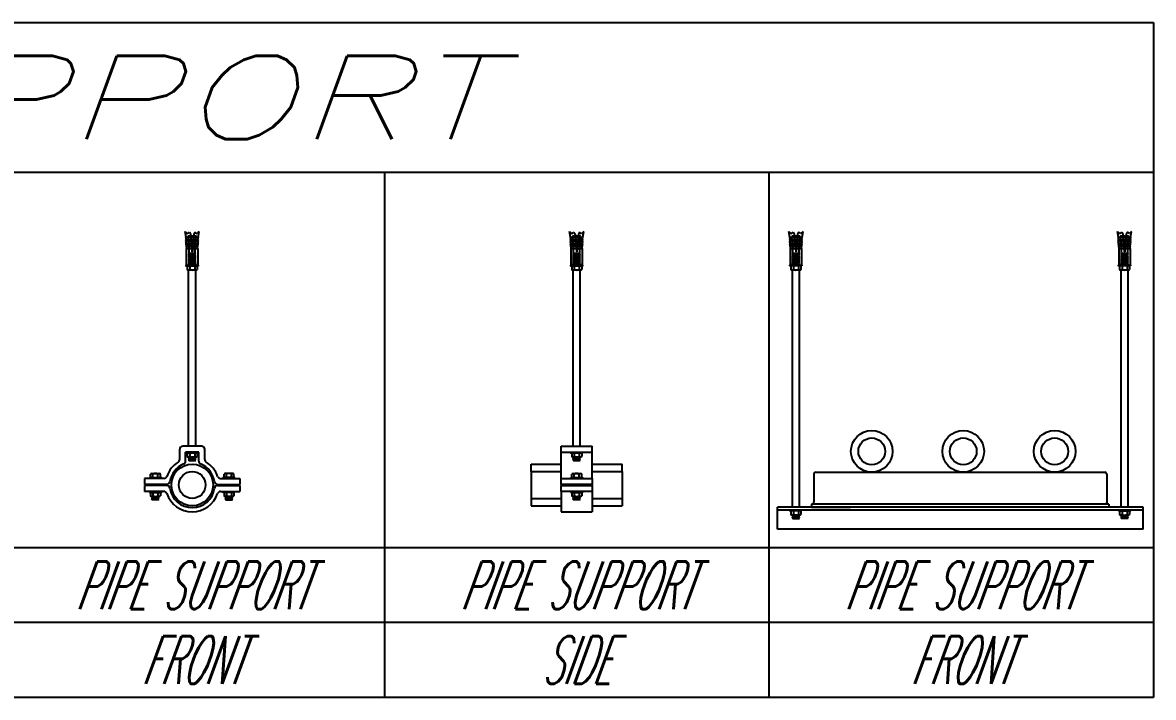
# Model space of a CAD drawing. Header units: millimetres. Extents: x -21221 to 1625077, y -149981 to 356550.
# Drawn here: x 317987 to 336986, y 108327 to 119668 of the extents above; entities that cross this region are included whole.
import ezdxf
from ezdxf.enums import TextEntityAlignment as Align

# ---------------------------------------------------------------- set-up
doc = ezdxf.new("R2010")
doc.units = ezdxf.units.MM
doc.header["$LTSCALE"] = 1000
doc.header["$MEASUREMENT"] = 0
doc.layers.get('0').update_dxf_attribs({"linetype": 'CONTINUOUS'})
for name, color, linetype in [('DUCT', 3, 'CONTINUOUS'), ('SEC', 4, 'CONTINUOUS'), ('SUPPORT', 31, 'CONTINUOUS')]:
    doc.layers.add(name, color=color, linetype=linetype)
doc.styles.add('dim', font='romans.shx', dxfattribs={"width": 0.7})

# ---------------------------------------------------------------- blocks, each defined once
blk = doc.blocks.new('*U415')
at = {"layer": 'SUPPORT', "linetype": 'Continuous', "ltscale": 500}
for p, q in [((-10.2, 416.6), (-11.8, 425.9)), ((-11.8, 425.9), (-8.3, 422.3)), ((-8.3, 422.3), (-4.6, 425.1)), ((-6.2, 418.5, 51366.3), (6.2, 418.5, 51366.3)), ((-4.6, 425.1), (-2.8, 421.7)), ((-2.8, 421.7), (-0.5, 391.9)), ((2.8, 421.7), (0.5, 391.9)), ((4.6, 425.1), (2.8, 421.7)), ((8.3, 422.3), (4.6, 425.1)), ((11.8, 425.9), (8.3, 422.3)), ((10.2, 416.6), (11.8, 425.9)), ((-10.6, 416.6), (10.6, 416.6)), ((-9.7, 412.8), (-10.6, 416.6)), ((-10.6, 412.8), (10.6, 412.8)), ((-9.7, 409), (-10.6, 412.8)), ((-10.6, 409), (10.6, 409)), ((-9.7, 405.2), (-10.6, 409)), ((-10.2, 405.2), (10.2, 405.2)), ((-9.3, 401.4), (-10.2, 405.2)), ((9.7, 401.4), (-9.7, 401.4)), ((-8.9, 397.6), (-9.7, 401.4)), ((-9.3, 401.4), (9.3, 401.4)), ((-5.2, 397.6), (-6.7, 417.7)), ((5.2, 397.6), (6.7, 417.7)), ((8.9, 397.6), (9.7, 401.4)), ((9.3, 401.4), (10.2, 405.2)), ((9.7, 412.8), (10.6, 416.6)), ((9.7, 409), (10.6, 412.8)), ((9.7, 405.2), (10.6, 409)), ((-9.3, 397.6), (9.3, 397.6)), ((-9.3, 369.4), (-9.3, 397.6)), ((-6, 387.4), (6, 388.2)), ((-6, 387.4), (-5.2, 388.2)), ((-5.2, 386.5), (-6, 387.4)), ((-6, 385.7), (6, 386.5)), ((-6, 385.7), (-5.2, 386.5)), ((-5.2, 384.8), (-6, 385.7)), ((-6, 384), (6, 384.8)), ((-6, 384), (-5.2, 384.8)), ((-5.2, 383.1), (-6, 384)), ((-6, 382.3), (6, 383.1)), ((-6, 382.3), (-5.2, 383.1)), ((-5.2, 381.4), (-6, 382.3)), ((-6, 380.6), (6, 381.4)), ((-6, 380.6), (-5.2, 381.4)), ((-5.2, 379.8), (-6, 380.6)), ((-5.2, 388.2), (-5.2, 397.6)), ((5.2, 389.1), (-5.2, 389.1)), ((-5.2, 388.2), (5.2, 389.1)), ((-5.2, 388.2), (5.2, 389.1)), ((-5.2, 386.5), (5.2, 387.4)), ((-5.2, 384.8), (5.2, 385.7)), ((-5.2, 383.1), (5.2, 384)), ((-5.2, 381.4), (5.2, 382.3)), ((-5.2, 379.8), (5.2, 380.6)), ((0.5, 391.9), (-0.5, 391.9)), ((5.2, 389.1), (5.2, 397.6)), ((6, 388.2), (5.2, 389.1)), ((5.2, 387.4), (6, 388.2)), ((6, 386.5), (5.2, 387.4)), ((5.2, 385.7), (6, 386.5)), ((6, 384.8), (5.2, 385.7)), ((5.2, 384), (6, 384.8)), ((6, 383.1), (5.2, 384)), ((5.2, 382.3), (6, 383.1)), ((6, 381.4), (5.2, 382.3)), ((5.2, 380.6), (6, 381.4)), ((6, 379.8), (5.2, 380.6)), ((9.3, 397.6), (9.3, 369.4)), ((-8.4, 368), (-8.4, 362)), ((8.4, 368), (-8.4, 368)), ((-7.4, 361.2), (-8.4, 362)), ((7.4, 361.2), (-7.4, 361.2)), ((-6.4, 372.1), (-6.4, 369.4)), ((5.6, 372.1), (-6.4, 372.1)), ((-6, 378.9), (6, 379.8)), ((-6, 378.9), (-5.2, 379.8)), ((-5.2, 378.1), (-6, 378.9)), ((-6, 377.2), (6, 378.1)), ((-6, 377.2), (-5.2, 378.1)), ((-5.2, 376.4), (-6, 377.2)), ((-6, 375.5), (6, 376.4)), ((-6, 375.5), (-5.2, 376.4)), ((-5.2, 374.7), (-6, 375.5)), ((-6, 373.8), (6, 374.7)), ((-6, 373.8), (-5.2, 374.7)), ((-5.2, 373), (-6, 373.8)), ((-6, 372.1), (6, 373)), ((-6, 372.1), (-5.2, 373)), ((-6, 372.1), (-6, 372.1)), ((-6, 65), (-6, 361.2)), ((-5.2, 378.1), (5.2, 378.9)), ((-5.2, 376.4), (5.2, 377.2)), ((-5.2, 374.7), (5.2, 375.5)), ((-5.2, 373), (5.2, 373.8)), ((-4.2, 368), (-4.2, 362)), ((4.2, 368), (4.2, 362)), ((5.2, 378.9), (6, 379.8)), ((6, 378.1), (5.2, 378.9)), ((5.2, 377.2), (6, 378.1)), ((6, 376.4), (5.2, 377.2)), ((5.2, 375.5), (6, 376.4)), ((6, 374.7), (5.2, 375.5)), ((5.2, 373.8), (6, 374.7)), ((6, 373), (5.2, 373.8)), ((5.2, 372.1), (6, 373)), ((5.6, 372.1), (5.6, 369.4)), ((6, 65), (6, 361.2)), ((7.4, 361.2), (8.4, 362)), ((8.4, 368), (8.4, 362))]:
    blk.add_line(p, q, dxfattribs=at)
at = {"layer": 'SUPPORT'}
for p, q in [((-21, 42.7), (-21, 60)), ((16, 65), (-16, 65)), ((21, 42.7), (21, 60)), ((-11, 39.9), (-11, 55)), ((11, 55), (-11, 55)), ((-8.4, 53.6), (-8.4, 47.6)), ((-7, 46.8), (-8.4, 47.6)), ((7, 46.8), (-7, 46.8)), ((-6.1, 46.7), (-4.5, 46.8)), ((-6, 46.8), (-6.1, 46.7)), ((-6.1, 46.7), (-5.2, 46)), ((-6, 45.1), (6, 46)), ((-6, 45.1), (-5.2, 46)), ((-5.2, 44.3), (-6, 45.1)), ((-6, 43.5), (6, 44.3)), ((-6, 43.5), (-5.2, 44.3)), ((-5.2, 42.6), (-6, 43.5)), ((-6, 41.8), (6, 42.6)), ((-6, 41.8), (-5.2, 42.6)), ((-5.3, 41), (-6, 41.8)), ((-5.3, 41), (5.9, 41)), ((5.2, 46.8), (-5.2, 46.8)), ((-5.2, 46), (5.2, 46.8)), ((-5.2, 46), (5.2, 46.8)), ((-5.2, 44.3), (5.2, 45.1)), ((-5.2, 42.6), (5.2, 43.5)), ((-4.2, 53.6), (-4.2, 47.6)), ((-3.9, 41), (5.2, 41.8)), ((4.2, 53.6), (4.2, 47.6)), ((6, 46), (5.2, 46.8)), ((5.2, 45.1), (6, 46)), ((6, 44.3), (5.2, 45.1)), ((5.2, 43.5), (6, 44.3)), ((6, 42.6), (5.2, 43.5)), ((5.2, 41.8), (6, 42.6)), ((5.9, 41), (5.2, 41.8)), ((7, 46.8), (8.4, 47.6)), ((8.4, 53.6), (8.4, 47.6)), ((11, 39.9), (11, 55)), ((-68.8, 19.2), (-70.2, 18.4)), ((-68.8, 19.2), (-54.9, 19.2)), ((-67, 19.2), (-56.7, 19.2)), ((-54.9, 19.2), (-53.5, 18.4)), ((54.9, 19.2), (53.5, 18.4)), ((68.8, 19.2), (54.9, 19.2)), ((67, 19.2), (56.7, 19.2)), ((68.8, 19.2), (70.2, 18.4)), ((-47.4, 11), (-80, 11)), ((-80, 11), (-80, 1)), ((-42.6, 1), (-80, 1)), ((-70.2, 12.4), (-70.2, 18.4)), ((-67.8, 1), (-67.8, -1)), ((-66, 12.4), (-66, 18.4)), ((-57.6, 12.4), (-57.6, 18.4)), ((-55.8, 1), (-55.8, -1)), ((-53.5, 12.4), (-53.5, 18.4)), ((42.6, 1), (80, 1)), ((47.4, 11), (80, 11)), ((53.5, 12.4), (53.5, 18.4)), ((55.8, 1), (55.8, -1)), ((57.6, 12.4), (57.6, 18.4)), ((66, 12.4), (66, 18.4)), ((67.8, 1), (67.8, -1)), ((70.2, 12.4), (70.2, 18.4)), ((80, 11), (80, 1)), ((-42.6, -1), (-80, -1)), ((-80, -1), (-80, -11)), ((-47.4, -11), (-80, -11)), ((-70.2, -12.4), (-70.2, -18.4)), ((-68.8, -19.2), (-70.2, -18.4)), ((-66, -12.4), (-66, -18.4)), ((-57.6, -12.4), (-57.6, -18.4)), ((-54.9, -19.2), (-53.5, -18.4)), ((-53.5, -12.4), (-53.5, -18.4)), ((42.6, -1), (80, -1)), ((47.4, -11), (80, -11)), ((53.5, -12.4), (53.5, -18.4)), ((54.9, -19.2), (53.5, -18.4)), ((57.6, -12.4), (57.6, -18.4)), ((66, -12.4), (66, -18.4)), ((68.8, -19.2), (70.2, -18.4)), ((70.2, -12.4), (70.2, -18.4)), ((80, -1), (80, -11)), ((-68.8, -19.2), (-54.9, -19.2)), ((-67.8, -20), (-67, -19.2)), ((-55.8, -20.9), (-67.8, -20)), ((-67, -20.9), (-67.8, -20)), ((-67.8, -21.7), (-67, -20.9)), ((-55.8, -22.5), (-67.8, -21.7)), ((-67, -22.5), (-67.8, -21.7)), ((-67.8, -23.4), (-67, -22.5)), ((-55.8, -24.2), (-67.8, -23.4)), ((-67, -24.2), (-67.8, -23.4)), ((-67.7, -25), (-67, -24.2)), ((-56.6, -25), (-67.7, -25)), ((-67, -19.2), (-56.7, -19.2)), ((-56.7, -20), (-67, -19.2)), ((-56.7, -20), (-67, -19.2)), ((-56.7, -21.7), (-67, -20.9)), ((-56.7, -23.4), (-67, -22.5)), ((-57.9, -25), (-67, -24.2)), ((-55.7, -19.3), (-57.3, -19.2)), ((-55.7, -19.3), (-56.7, -20)), ((-55.8, -20.9), (-56.7, -20)), ((-56.7, -21.7), (-55.8, -20.9)), ((-55.8, -22.5), (-56.7, -21.7)), ((-56.7, -23.4), (-55.8, -22.5)), ((-55.8, -24.2), (-56.7, -23.4)), ((-56.6, -25), (-55.8, -24.2)), ((-55.8, -19.2), (-55.7, -19.3)), ((68.8, -19.2), (54.9, -19.2)), ((55.7, -19.3), (57.3, -19.2)), ((55.8, -19.2), (55.7, -19.3)), ((55.7, -19.3), (56.7, -20)), ((55.8, -20.9), (67.8, -20)), ((55.8, -20.9), (56.7, -20)), ((56.7, -21.7), (55.8, -20.9)), ((55.8, -22.5), (67.8, -21.7)), ((55.8, -22.5), (56.7, -21.7)), ((56.7, -23.4), (55.8, -22.5)), ((55.8, -24.2), (67.8, -23.4)), ((55.8, -24.2), (56.7, -23.4)), ((56.6, -25), (55.8, -24.2)), ((56.6, -25), (67.7, -25)), ((67, -19.2), (56.7, -19.2)), ((56.7, -20), (67, -19.2)), ((56.7, -20), (67, -19.2)), ((56.7, -21.7), (67, -20.9)), ((56.7, -23.4), (67, -22.5)), ((57.9, -25), (67, -24.2)), ((67.8, -20), (67, -19.2)), ((67, -20.9), (67.8, -20)), ((67.8, -21.7), (67, -20.9)), ((67, -22.5), (67.8, -21.7)), ((67.8, -23.4), (67, -22.5)), ((67, -24.2), (67.8, -23.4)), ((67.7, -25), (67, -24.2))]:
    blk.add_line(p, q, dxfattribs=at)
at = {"layer": 'SUPPORT', "linetype": 'Continuous', "ltscale": 500}
blk.add_lwpolyline([(10, 368), (-10, 368), (-10, 369.4), (10, 369.4)], close=True, dxfattribs=at)
at = {"layer": 'SUPPORT'}
for points in [[(10, 53.6), (-10, 53.6), (-10, 55), (10, 55)], [(-71.8, 12.4), (-51.8, 12.4), (-51.8, 11), (-71.8, 11)], [(71.8, 12.4), (51.8, 12.4), (51.8, 11), (71.8, 11)], [(-71.8, -12.4), (-51.8, -12.4), (-51.8, -11), (-71.8, -11)], [(71.8, -12.4), (51.8, -12.4), (51.8, -11), (71.8, -11)]]:
    blk.add_lwpolyline(points, close=True, dxfattribs=at)
at = {"layer": 'SUPPORT', "linetype": 'Continuous', "ltscale": 500}
for centre, radius, start, end in [((-5.9, 417.8, 51366.3), 0.846, 110.7967, 184.4577), ((5.9, 417.8, 51366.3), 0.846, 355.5423, 69.2033), ((-6.3, 364.3), 3.11, 227.7922, 312.2078), ((0, 372.5), 11.3, 248.2539, 291.7739), ((6.3, 364.3), 3.11, 227.7922, 312.2078)]:
    blk.add_arc(centre, radius, start, end, dxfattribs=at)
at = {"layer": 'SUPPORT'}
for centre, radius, start, end in [((-16, 60), 5, 90, 180), ((16, 60), 5, 0, 90), ((0, 0), 45, 121.3323, 161.3371), ((-26, 42.7), 5, 301.3323, 0), ((-16, 39.9), 5, 291.8448, 0), ((-6.2, 49.9, -8.6), 3.02, 230.7942, 312.8278), ((0, 58.1, -8.6), 11.3, 248.2539, 291.7739), ((6.2, 49.9, -8.6), 3.02, 227.1722, 309.2058), ((16, 39.9), 5, 180, 248.1552), ((26, 42.7), 5, 180, 238.6677), ((0, 0), 45, 18.6629, 58.6677), ((-68, 16.1, -8.6), 3.02, 47.1722, 129.2058), ((-61.8, 7.9, -8.6), 11.3, 68.2539, 111.7739), ((-55.6, 16.1, -8.6), 3.02, 50.7942, 132.8278), ((0, 0), 38, 111.8448, 171.9791), ((0, 0), 38, 8.0209, 68.1552), ((55.6, 16.1, -8.6), 3.02, 47.1722, 129.2058), ((61.8, 7.9, -8.6), 11.3, 68.2261, 111.7461), ((68, 16.1, -8.6), 3.02, 50.7942, 132.8278), ((-47.4, 16), 5, 270, 341.3371), ((-42.6, 6), 5, 270, 351.9791), ((42.6, 6), 5, 188.0209, 270), ((47.4, 16), 5, 198.6629, 270), ((-68, -16.1, -8.6), 3.02, 230.7942, 312.8278), ((-61.8, -7.9, -8.6), 11.3, 248.2261, 291.7461), ((-55.6, -16.1, -8.6), 3.02, 227.1722, 309.2058), ((-47.4, -16), 5, 18.6629, 90), ((-42.6, -6), 5, 8.0209, 90), ((0, 0), 45, 198.6629, 341.3371), ((0, 0), 38, 188.0209, 351.9791), ((42.6, -6), 5, 90, 171.9791), ((47.4, -16), 5, 90, 161.3371), ((55.6, -16.1, -8.6), 3.02, 230.7942, 312.8278), ((61.8, -7.9, -8.6), 11.3, 248.2539, 291.7739), ((68, -16.1, -8.6), 3.02, 227.1722, 309.2058)]:
    blk.add_arc(centre, radius, start, end, dxfattribs=at)
blk = doc.blocks.new('*U416')
at = {"layer": 'SUPPORT', "linetype": 'Continuous', "ltscale": 500}
for p, q in [((-10.2, 416.6), (-11.8, 425.9)), ((-11.8, 425.9), (-8.3, 422.3)), ((-8.3, 422.3), (-4.6, 425.1)), ((-6.2, 418.5, 51366.3), (6.2, 418.5, 51366.3)), ((-4.6, 425.1), (-2.8, 421.7)), ((-2.8, 421.7), (-0.5, 391.9)), ((2.8, 421.7), (0.5, 391.9)), ((4.6, 425.1), (2.8, 421.7)), ((8.3, 422.3), (4.6, 425.1)), ((11.8, 425.9), (8.3, 422.3)), ((10.2, 416.6), (11.8, 425.9)), ((-10.6, 416.6), (10.6, 416.6)), ((-9.7, 412.8), (-10.6, 416.6)), ((-10.6, 412.8), (10.6, 412.8)), ((-9.7, 409), (-10.6, 412.8)), ((-10.6, 409), (10.6, 409)), ((-9.7, 405.2), (-10.6, 409)), ((-10.2, 405.2), (10.2, 405.2)), ((-9.3, 401.4), (-10.2, 405.2)), ((9.7, 401.4), (-9.7, 401.4)), ((-8.9, 397.6), (-9.7, 401.4)), ((-9.3, 401.4), (9.3, 401.4)), ((-5.2, 397.6), (-6.7, 417.7)), ((5.2, 397.6), (6.7, 417.7)), ((8.9, 397.6), (9.7, 401.4)), ((9.3, 401.4), (10.2, 405.2)), ((9.7, 412.8), (10.6, 416.6)), ((9.7, 409), (10.6, 412.8)), ((9.7, 405.2), (10.6, 409)), ((-9.3, 397.6), (9.3, 397.6)), ((-9.3, 369.4), (-9.3, 397.6)), ((-6, 387.4), (6, 388.2)), ((-6, 387.4), (-5.2, 388.2)), ((-5.2, 386.5), (-6, 387.4)), ((-6, 385.7), (6, 386.5)), ((-6, 385.7), (-5.2, 386.5)), ((-5.2, 384.8), (-6, 385.7)), ((-6, 384), (6, 384.8)), ((-6, 384), (-5.2, 384.8)), ((-5.2, 383.1), (-6, 384)), ((-6, 382.3), (6, 383.1)), ((-6, 382.3), (-5.2, 383.1)), ((-5.2, 381.4), (-6, 382.3)), ((-6, 380.6), (6, 381.4)), ((-6, 380.6), (-5.2, 381.4)), ((-5.2, 379.7), (-6, 380.6)), ((-5.2, 388.2), (-5.2, 397.6)), ((5.2, 389.1), (-5.2, 389.1)), ((-5.2, 388.2), (5.2, 389.1)), ((-5.2, 388.2), (5.2, 389.1)), ((-5.2, 386.5), (5.2, 387.4)), ((-5.2, 384.8), (5.2, 385.7)), ((-5.2, 383.1), (5.2, 384)), ((-5.2, 381.4), (5.2, 382.3)), ((-5.2, 379.7), (5.2, 380.6)), ((0.5, 391.9), (-0.5, 391.9)), ((5.2, 389.1), (5.2, 397.6)), ((6, 388.2), (5.2, 389.1)), ((5.2, 387.4), (6, 388.2)), ((6, 386.5), (5.2, 387.4)), ((5.2, 385.7), (6, 386.5)), ((6, 384.8), (5.2, 385.7)), ((5.2, 384), (6, 384.8)), ((6, 383.1), (5.2, 384)), ((5.2, 382.3), (6, 383.1)), ((6, 381.4), (5.2, 382.3)), ((5.2, 380.6), (6, 381.4)), ((6, 379.7), (5.2, 380.6)), ((9.3, 397.6), (9.3, 369.4)), ((-8.4, 368), (-8.4, 362)), ((8.4, 368), (-8.4, 368)), ((-7.4, 361.2), (-8.4, 362)), ((7.4, 361.2), (-7.4, 361.2)), ((-6.4, 372.1), (-6.4, 369.4)), ((5.6, 372.1), (-6.4, 372.1)), ((-6, 378.9), (6, 379.7)), ((-6, 378.9), (-5.2, 379.7)), ((-5.2, 378.1), (-6, 378.9)), ((-6, 377.2), (6, 378.1)), ((-6, 377.2), (-5.2, 378.1)), ((-5.2, 376.4), (-6, 377.2)), ((-6, 375.5), (6, 376.4)), ((-6, 375.5), (-5.2, 376.4)), ((-5.2, 374.7), (-6, 375.5)), ((-6, 373.8), (6, 374.7)), ((-6, 373.8), (-5.2, 374.7)), ((-5.2, 373), (-6, 373.8)), ((-6, 372.1), (6, 373)), ((-6, 372.1), (-5.2, 373)), ((-6, 372.1), (-6, 372.1)), ((-6, 65), (-6, 361.2)), ((-5.2, 378.1), (5.2, 378.9)), ((-5.2, 376.4), (5.2, 377.2)), ((-5.2, 374.7), (5.2, 375.5)), ((-5.2, 373), (5.2, 373.8)), ((-4.2, 368), (-4.2, 362)), ((4.2, 368), (4.2, 362)), ((5.2, 378.9), (6, 379.7)), ((6, 378.1), (5.2, 378.9)), ((5.2, 377.2), (6, 378.1)), ((6, 376.4), (5.2, 377.2)), ((5.2, 375.5), (6, 376.4)), ((6, 374.7), (5.2, 375.5)), ((5.2, 373.8), (6, 374.7)), ((6, 373), (5.2, 373.8)), ((5.2, 372.1), (6, 373)), ((5.6, 372.1), (5.6, 369.4)), ((6, 65), (6, 361.2)), ((7.4, 361.2), (8.4, 362)), ((8.4, 368), (8.4, 362))]:
    blk.add_line(p, q, dxfattribs=at)
at = {"layer": 'SUPPORT'}
for p, q in [((-26.2, 65), (26.2, 65)), ((-26.2, 11), (-26.2, 65)), ((26.2, 11), (26.2, 65)), ((-26.2, 55), (26.2, 55)), ((-8.4, 53.6), (-8.4, 47.6)), ((-7, 46.8), (-8.4, 47.6)), ((7, 46.8), (-7, 46.8)), ((-6.1, 46.7), (-4.5, 46.8)), ((-6, 46.8), (-6.1, 46.7)), ((-6.1, 46.7), (-5.2, 46)), ((-6, 45.1), (6, 46)), ((-6, 45.1), (-5.2, 46)), ((-5.2, 44.3), (-6, 45.1)), ((-6, 43.5), (6, 44.3)), ((-6, 43.5), (-5.2, 44.3)), ((-5.2, 42.6), (-6, 43.5)), ((-6, 41.8), (6, 42.6)), ((-6, 41.8), (-5.2, 42.6)), ((-5.3, 41), (-6, 41.8)), ((-5.3, 41), (5.9, 41)), ((5.2, 46.8), (-5.2, 46.8)), ((-5.2, 46), (5.2, 46.8)), ((-5.2, 46), (5.2, 46.8)), ((-5.2, 44.3), (5.2, 45.1)), ((-5.2, 42.6), (5.2, 43.5)), ((-4.2, 53.6), (-4.2, 47.6)), ((-3.9, 41), (5.2, 41.8)), ((4.2, 53.6), (4.2, 47.6)), ((6, 46), (5.2, 46.8)), ((5.2, 45.1), (6, 46)), ((6, 44.3), (5.2, 45.1)), ((5.2, 43.5), (6, 44.3)), ((6, 42.6), (5.2, 43.5)), ((5.2, 41.8), (6, 42.6)), ((5.9, 41), (5.2, 41.8)), ((7, 46.8), (8.4, 47.6)), ((8.4, 53.6), (8.4, 47.6)), ((-7, 19.2), (-8.4, 18.4)), ((-7, 19.2), (7, 19.2)), ((-5.2, 19.2), (5.2, 19.2)), ((7, 19.2), (8.4, 18.4)), ((-8.4, 12.4), (-8.4, 18.4)), ((-6, 1), (-6, -1)), ((-4.2, 12.4), (-4.2, 18.4)), ((4.2, 12.4), (4.2, 18.4)), ((6, 1), (6, -1)), ((8.4, 12.4), (8.4, 18.4)), ((-26.2, -11), (-26.2, -45)), ((-8.4, -12.4), (-8.4, -18.4)), ((-7, -19.2), (-8.4, -18.4)), ((-4.2, -12.4), (-4.2, -18.4)), ((4.2, -12.4), (4.2, -18.4)), ((7, -19.2), (8.4, -18.4)), ((8.4, -12.4), (8.4, -18.4)), ((26.2, -11), (26.2, -45)), ((-7, -19.2), (7, -19.2)), ((-6, -20), (-5.2, -19.2)), ((6, -20.9), (-6, -20)), ((-5.2, -20.9), (-6, -20)), ((-6, -21.7), (-5.2, -20.9)), ((6, -22.5), (-6, -21.7)), ((-5.2, -22.5), (-6, -21.7)), ((-6, -23.4), (-5.2, -22.5)), ((6, -24.2), (-6, -23.4)), ((-5.2, -24.2), (-6, -23.4)), ((-5.9, -25), (-5.2, -24.2)), ((5.3, -25), (-5.9, -25)), ((-5.2, -19.2), (5.2, -19.2)), ((5.2, -20), (-5.2, -19.2)), ((5.2, -20), (-5.2, -19.2)), ((5.2, -21.7), (-5.2, -20.9)), ((5.2, -23.4), (-5.2, -22.5)), ((3.9, -25), (-5.2, -24.2)), ((6.1, -19.3), (4.5, -19.2)), ((6.1, -19.3), (5.2, -20)), ((6, -20.9), (5.2, -20)), ((5.2, -21.7), (6, -20.9)), ((6, -22.5), (5.2, -21.7)), ((5.2, -23.4), (6, -22.5)), ((6, -24.2), (5.2, -23.4)), ((5.3, -25), (6, -24.2)), ((6, -19.2), (6.1, -19.3)), ((-26.2, -45), (26.2, -45))]:
    blk.add_line(p, q, dxfattribs=at)
at = {"layer": 'SUPPORT', "linetype": 'Continuous', "ltscale": 500}
blk.add_lwpolyline([(10, 368), (-10, 368), (-10, 369.4), (10, 369.4)], close=True, dxfattribs=at)
at = {"layer": 'SUPPORT'}
for points in [[(10, 53.6), (-10, 53.6), (-10, 55), (10, 55)], [(-26.2, 11), (26.2, 11), (26.2, 1), (-26.2, 1)], [(-10, 12.4), (10, 12.4), (10, 11), (-10, 11)], [(-26.2, -1), (26.2, -1), (26.2, -11), (-26.2, -11)], [(-10, -12.4), (10, -12.4), (10, -11), (-10, -11)]]:
    blk.add_lwpolyline(points, close=True, dxfattribs=at)
at = {"layer": 'SUPPORT', "linetype": 'Continuous', "ltscale": 500}
for centre, radius, start, end in [((-5.9, 417.8, 51366.3), 0.846, 110.7967, 184.4577), ((5.9, 417.8, 51366.3), 0.846, 355.5423, 69.2033), ((-6.3, 364.3), 3.11, 227.7922, 312.2078), ((0, 372.5), 11.3, 248.2539, 291.7739), ((6.3, 364.3), 3.11, 227.7922, 312.2078)]:
    blk.add_arc(centre, radius, start, end, dxfattribs=at)
at = {"layer": 'SUPPORT'}
for centre, radius, start, end in [((-6.2, 49.9, -8.6), 3.02, 230.7942, 312.8278), ((0, 58.1, -8.6), 11.3, 248.2539, 291.7739), ((6.2, 49.9, -8.6), 3.02, 227.1722, 309.2058), ((-6.2, 16.1, -8.6), 3.02, 47.1722, 129.2058), ((0, 7.9, -8.6), 11.3, 68.2539, 111.7739), ((6.2, 16.1, -8.6), 3.02, 50.7942, 132.8278), ((-6.2, -16.1, -8.6), 3.02, 230.7942, 312.8278), ((0, -7.9, -8.6), 11.3, 248.2261, 291.7461), ((6.2, -16.1, -8.6), 3.02, 227.1722, 309.2058)]:
    blk.add_arc(centre, radius, start, end, dxfattribs=at)
blk = doc.blocks.new('*U422')
at = {"layer": 'SUPPORT', "linetype": 'Continuous', "ltscale": 500}
for p, q in [((-293.3, 490.9), (-295, 500.3)), ((-295, 500.3), (-291.5, 496.7)), ((-291.5, 496.7), (-287.7, 499.4)), ((-287.7, 499.4), (-286, 496)), ((-286, 496), (-283.6, 466.2)), ((-280.3, 496), (-282.7, 466.2)), ((-278.6, 499.4), (-280.3, 496)), ((-274.8, 496.7), (-278.6, 499.4)), ((-271.3, 500.3), (-274.8, 496.7)), ((-273, 490.9), (-271.3, 500.3)), ((258.8, 490.9), (257.2, 500.3)), ((257.2, 500.3), (260.7, 496.7)), ((260.7, 496.7), (264.4, 499.4)), ((264.4, 499.4), (266.2, 496)), ((266.2, 496), (268.5, 466.2)), ((271.8, 496), (269.5, 466.2)), ((273.6, 499.4), (271.8, 496)), ((277.3, 496.7), (273.6, 499.4)), ((280.8, 500.3), (277.3, 496.7)), ((279.2, 490.9), (280.8, 500.3)), ((-293.7, 490.9), (-272.6, 490.9)), ((-292.9, 487.1), (-293.7, 490.9)), ((-293.7, 487.1), (-272.6, 487.1)), ((-292.9, 483.3), (-293.7, 487.1)), ((-293.7, 483.3), (-272.6, 483.3)), ((-292.9, 479.5), (-293.7, 483.3)), ((-293.3, 479.5), (-273, 479.5)), ((-292.5, 475.7), (-293.3, 479.5)), ((-273.4, 475.7), (-292.9, 475.7)), ((-292, 471.9), (-292.9, 475.7)), ((-292.5, 475.7), (-273.8, 475.7)), ((-288.3, 471.9), (-289.9, 492)), ((-289.3, 492.9, 51366.3), (-277, 492.9, 51366.3)), ((-278, 471.9), (-276.4, 492)), ((-274.3, 471.9), (-273.4, 475.7)), ((-273.8, 475.7), (-273, 479.5)), ((-273.4, 487.1), (-272.6, 490.9)), ((-273.4, 483.3), (-272.6, 487.1)), ((-273.4, 479.5), (-272.6, 483.3)), ((258.4, 490.9), (279.6, 490.9)), ((259.3, 487.1), (258.4, 490.9)), ((258.4, 487.1), (279.6, 487.1)), ((259.3, 483.3), (258.4, 487.1)), ((258.4, 483.3), (279.6, 483.3)), ((259.3, 479.5), (258.4, 483.3)), ((258.8, 479.5), (279.2, 479.5)), ((259.7, 475.7), (258.8, 479.5)), ((278.7, 475.7), (259.3, 475.7)), ((260.1, 471.9), (259.3, 475.7)), ((259.7, 475.7), (278.3, 475.7)), ((263.8, 471.9), (262.3, 492)), ((262.8, 492.9, 51366.3), (275.2, 492.9, 51366.3)), ((274.2, 471.9), (275.7, 492)), ((277.9, 471.9), (278.7, 475.7)), ((278.3, 475.7), (279.2, 479.5)), ((278.7, 487.1), (279.6, 490.9)), ((278.7, 483.3), (279.6, 487.1)), ((278.7, 479.5), (279.6, 483.3)), ((-292.5, 471.9), (-273.8, 471.9)), ((-292.5, 443.7), (-292.5, 471.9)), ((-289.2, 461.7), (-277.2, 462.5)), ((-289.2, 461.7), (-288.3, 462.5)), ((-288.3, 460.8), (-289.2, 461.7)), ((-289.2, 460), (-277.2, 460.8)), ((-289.2, 460), (-288.3, 460.8)), ((-288.3, 459.2), (-289.2, 460)), ((-289.2, 458.3), (-277.2, 459.2)), ((-289.2, 458.3), (-288.3, 459.2)), ((-288.3, 457.5), (-289.2, 458.3)), ((-289.2, 456.6), (-277.2, 457.5)), ((-289.2, 456.6), (-288.3, 457.5)), ((-288.3, 455.8), (-289.2, 456.6)), ((-288.3, 462.5), (-288.3, 471.9)), ((-278, 463.4), (-288.3, 463.4)), ((-288.3, 462.5), (-278, 463.4)), ((-288.3, 462.5), (-278, 463.4)), ((-288.3, 460.8), (-278, 461.7)), ((-288.3, 459.2), (-278, 460)), ((-288.3, 457.5), (-278, 458.3)), ((-288.3, 455.8), (-278, 456.6)), ((-282.7, 466.2), (-283.6, 466.2)), ((-278, 463.4), (-278, 471.9)), ((-277.2, 462.5), (-278, 463.4)), ((-278, 461.7), (-277.2, 462.5)), ((-277.2, 460.8), (-278, 461.7)), ((-278, 460), (-277.2, 460.8)), ((-277.2, 459.2), (-278, 460)), ((-278, 458.3), (-277.2, 459.2)), ((-277.2, 457.5), (-278, 458.3)), ((-278, 456.6), (-277.2, 457.5)), ((-277.2, 455.8), (-278, 456.6)), ((-273.8, 471.9), (-273.8, 443.7)), ((259.7, 471.9), (278.3, 471.9)), ((259.7, 443.7), (259.7, 471.9)), ((263, 461.7), (275, 462.5)), ((263, 461.7), (263.8, 462.5)), ((263.8, 460.8), (263, 461.7)), ((263, 460), (275, 460.8)), ((263, 460), (263.8, 460.8)), ((263.8, 459.2), (263, 460)), ((263, 458.3), (275, 459.2)), ((263, 458.3), (263.8, 459.2)), ((263.8, 457.5), (263, 458.3)), ((263, 456.6), (275, 457.5)), ((263, 456.6), (263.8, 457.5)), ((263.8, 455.8), (263, 456.6)), ((263.8, 462.5), (263.8, 471.9)), ((274.2, 463.4), (263.8, 463.4)), ((263.8, 462.5), (274.2, 463.4)), ((263.8, 462.5), (274.2, 463.4)), ((263.8, 460.8), (274.2, 461.7)), ((263.8, 459.2), (274.2, 460)), ((263.8, 457.5), (274.2, 458.3)), ((263.8, 455.8), (274.2, 456.6)), ((269.5, 466.2), (268.5, 466.2)), ((274.2, 463.4), (274.2, 471.9)), ((275, 462.5), (274.2, 463.4)), ((274.2, 461.7), (275, 462.5)), ((275, 460.8), (274.2, 461.7)), ((274.2, 460), (275, 460.8)), ((275, 459.2), (274.2, 460)), ((274.2, 458.3), (275, 459.2)), ((275, 457.5), (274.2, 458.3)), ((274.2, 456.6), (275, 457.5)), ((275, 455.8), (274.2, 456.6)), ((278.3, 471.9), (278.3, 443.7)), ((-291.5, 442.4), (-291.5, 436.4)), ((-274.8, 442.4), (-291.5, 442.4)), ((-289.6, 446.5), (-289.6, 443.7)), ((-277.6, 446.5), (-289.6, 446.5)), ((-289.2, 454.9), (-277.2, 455.8)), ((-289.2, 454.9), (-288.3, 455.8)), ((-288.3, 454.1), (-289.2, 454.9)), ((-289.2, 453.2), (-277.2, 454.1)), ((-289.2, 453.2), (-288.3, 454.1)), ((-288.3, 452.4), (-289.2, 453.2)), ((-289.2, 451.5), (-277.2, 452.4)), ((-289.2, 451.5), (-288.3, 452.4)), ((-288.3, 450.7), (-289.2, 451.5)), ((-289.2, 449.8), (-277.2, 450.7)), ((-289.2, 449.8), (-288.3, 450.7)), ((-288.3, 449), (-289.2, 449.8)), ((-289.2, 448.2), (-277.2, 449)), ((-289.2, 448.2), (-288.3, 449)), ((-288.3, 447.3), (-289.2, 448.2)), ((-289.2, 446.5), (-277.2, 447.3)), ((-289.2, 446.5), (-288.3, 447.3)), ((-289.2, 446.5), (-289.2, 446.5)), ((-288.3, 454.1), (-278, 454.9)), ((-288.3, 452.4), (-278, 453.2)), ((-288.3, 450.7), (-278, 451.5)), ((-288.3, 449), (-278, 449.8)), ((-288.3, 447.3), (-278, 448.2)), ((-287.3, 442.4), (-287.3, 436.4)), ((-279, 442.4), (-279, 436.4)), ((-278, 454.9), (-277.2, 455.8)), ((-277.2, 454.1), (-278, 454.9)), ((-278, 453.2), (-277.2, 454.1)), ((-277.2, 452.4), (-278, 453.2)), ((-278, 451.5), (-277.2, 452.4)), ((-277.2, 450.7), (-278, 451.5)), ((-278, 449.8), (-277.2, 450.7)), ((-277.2, 449), (-278, 449.8)), ((-278, 448.2), (-277.2, 449)), ((-277.2, 447.3), (-278, 448.2)), ((-278, 446.5), (-277.2, 447.3)), ((-277.6, 446.5), (-277.6, 443.7)), ((-274.8, 442.4), (-274.8, 436.4)), ((260.6, 442.4), (260.6, 436.4)), ((277.4, 442.4), (260.6, 442.4)), ((262.6, 446.5), (262.6, 443.7)), ((274.6, 446.5), (262.6, 446.5)), ((263, 454.9), (275, 455.8)), ((263, 454.9), (263.8, 455.8)), ((263.8, 454.1), (263, 454.9)), ((263, 453.2), (275, 454.1)), ((263, 453.2), (263.8, 454.1)), ((263.8, 452.4), (263, 453.2)), ((263, 451.5), (275, 452.4)), ((263, 451.5), (263.8, 452.4)), ((263.8, 450.7), (263, 451.5)), ((263, 449.8), (275, 450.7)), ((263, 449.8), (263.8, 450.7)), ((263.8, 449), (263, 449.8)), ((263, 448.2), (275, 449)), ((263, 448.2), (263.8, 449)), ((263.8, 447.3), (263, 448.2)), ((263, 446.5), (275, 447.3)), ((263, 446.5), (263.8, 447.3)), ((263, 446.5), (263, 446.5)), ((263.8, 454.1), (274.2, 454.9)), ((263.8, 452.4), (274.2, 453.2)), ((263.8, 450.7), (274.2, 451.5)), ((263.8, 449), (274.2, 449.8)), ((263.8, 447.3), (274.2, 448.2)), ((264.8, 442.4), (264.8, 436.4)), ((273.2, 442.4), (273.2, 436.4)), ((274.2, 454.9), (275, 455.8)), ((275, 454.1), (274.2, 454.9)), ((274.2, 453.2), (275, 454.1)), ((275, 452.4), (274.2, 453.2)), ((274.2, 451.5), (275, 452.4)), ((275, 450.7), (274.2, 451.5)), ((274.2, 449.8), (275, 450.7)), ((275, 449), (274.2, 449.8)), ((274.2, 448.2), (275, 449)), ((275, 447.3), (274.2, 448.2)), ((274.2, 446.5), (275, 447.3)), ((274.6, 446.5), (274.6, 443.7)), ((277.4, 442.4), (277.4, 436.4)), ((-290.5, 435.6), (-291.5, 436.4)), ((-275.8, 435.6), (-290.5, 435.6)), ((-289.2, 37), (-289.2, 435.6)), ((-277.2, 37), (-277.2, 435.6)), ((-275.8, 435.6), (-274.8, 436.4)), ((261.6, 435.6), (260.6, 436.4)), ((276.4, 435.6), (261.6, 435.6)), ((263, 37), (263, 435.6)), ((275, 37), (275, 435.6)), ((276.4, 435.6), (277.4, 436.4)), ((-314.2, 0), (-314.2, 37)), ((300, 37), (-314.2, 37)), ((300, 32), (-314.2, 32)), ((-291.5, 30.6), (-291.5, 24.6)), ((-290.1, 23.8), (-291.5, 24.6)), ((-276.2, 23.8), (-290.1, 23.8)), ((-289.3, 23.7), (-287.7, 23.8)), ((-289.2, 23.8), (-289.3, 23.7)), ((-289.3, 23.7), (-288.3, 23)), ((-289.2, 22.1), (-277.2, 23)), ((-289.2, 22.1), (-288.3, 23)), ((-288.3, 21.3), (-289.2, 22.1)), ((-289.2, 20.5), (-277.2, 21.3)), ((-289.2, 20.5), (-288.3, 21.3)), ((-288.3, 19.6), (-289.2, 20.5)), ((-289.2, 18.8), (-277.2, 19.6)), ((-289.2, 18.8), (-288.3, 19.6)), ((-278, 23.8), (-288.3, 23.8)), ((-288.3, 23), (-278, 23.8)), ((-288.3, 23), (-278, 23.8)), ((-288.3, 21.3), (-278, 22.1)), ((-288.3, 19.6), (-278, 20.5)), ((-287.3, 30.6), (-287.3, 24.6)), ((-279, 30.6), (-279, 24.6)), ((-277.2, 23), (-278, 23.8)), ((-278, 22.1), (-277.2, 23)), ((-277.2, 21.3), (-278, 22.1)), ((-278, 20.5), (-277.2, 21.3)), ((-277.2, 19.6), (-278, 20.5)), ((-278, 18.8), (-277.2, 19.6)), ((-276.2, 23.8), (-274.8, 24.6)), ((-274.8, 30.6), (-274.8, 24.6)), ((260.6, 30.6), (260.6, 24.6)), ((262, 23.8), (260.6, 24.6)), ((262, 23.8), (276, 23.8)), ((263, 23), (263.8, 23.8)), ((275, 22.1), (263, 23)), ((263.8, 22.1), (263, 23)), ((263, 21.3), (263.8, 22.1)), ((275, 20.5), (263, 21.3)), ((263.8, 20.5), (263, 21.3)), ((263, 19.6), (263.8, 20.5)), ((275, 18.8), (263, 19.6)), ((263.8, 18.8), (263, 19.6)), ((263.8, 23.8), (274.2, 23.8)), ((274.2, 23), (263.8, 23.8)), ((274.2, 23), (263.8, 23.8)), ((274.2, 21.3), (263.8, 22.1)), ((274.2, 19.6), (263.8, 20.5)), ((264.8, 30.6), (264.8, 24.6)), ((273.2, 30.6), (273.2, 24.6)), ((275.1, 23.7), (273.5, 23.8)), ((275.1, 23.7), (274.2, 23)), ((275, 22.1), (274.2, 23)), ((274.2, 21.3), (275, 22.1)), ((275, 20.5), (274.2, 21.3)), ((274.2, 19.6), (275, 20.5)), ((275, 18.8), (274.2, 19.6)), ((275, 23.8), (275.1, 23.7)), ((276, 23.8), (277.4, 24.6)), ((277.4, 30.6), (277.4, 24.6)), ((300, 0), (300, 37)), ((300, 0), (-314.2, 0)), ((-288.4, 18), (-289.2, 18.8)), ((-288.4, 18), (-277.3, 18)), ((-287.1, 18), (-278, 18.8)), ((-277.3, 18), (-278, 18.8)), ((263.1, 18), (263.8, 18.8)), ((274.3, 18), (263.1, 18)), ((272.9, 18), (263.8, 18.8)), ((274.3, 18), (275, 18.8))]:
    blk.add_line(p, q, dxfattribs=at)
at = {"layer": 'SUPPORT'}
for p, q in [((-250, 95.8), (235.9, 95.8)), ((-253, 92.9), (-253, 45.9)), ((238.9, 92.9), (238.9, 45.9)), ((-257, 42), (-257, 37)), ((-257, 42), (-257, 42)), ((242.8, 42), (-257, 42)), ((242.8, 42), (242.8, 42)), ((242.8, 42), (242.8, 37)), ((-257, 37), (-191.5, 37)), ((242.8, 37), (191.5, 37))]:
    blk.add_line(p, q, dxfattribs=at)
at = {"layer": 'SUPPORT', "linetype": 'Continuous', "ltscale": 500}
for points in [[(-273.1, 442.4), (-293.2, 442.4), (-293.2, 443.7), (-273.1, 443.7)], [(279, 442.4), (259, 442.4), (259, 443.7), (279, 443.7)], [(-273.1, 30.6), (-293.2, 30.6), (-293.2, 32), (-273.1, 32)], [(259, 30.6), (279, 30.6), (279, 32), (259, 32)]]:
    blk.add_lwpolyline(points, close=True, dxfattribs=at)
for centre, radius, start, end in [((-289, 492.1, 51366.3), 0.846, 110.7967, 184.4577), ((-277.3, 492.1, 51366.3), 0.846, 355.5423, 69.2033), ((263.1, 492.1, 51366.3), 0.846, 110.7967, 184.4577), ((274.9, 492.1, 51366.3), 0.846, 355.5423, 69.2033), ((-289.4, 438.7), 3.11, 227.7922, 312.2078), ((-283.2, 446.8), 11.3, 248.2539, 291.7739), ((-276.9, 438.7), 3.11, 227.7922, 312.2078), ((262.7, 438.7), 3.11, 227.7922, 312.2078), ((269, 446.8), 11.3, 248.2539, 291.7739), ((275.3, 438.7), 3.11, 227.7922, 312.2078), ((-289.4, 26.9, -8.6), 3.02, 230.7942, 312.8278), ((-283.2, 35.1, -8.6), 11.3, 248.2539, 291.7739), ((-276.9, 26.9, -8.6), 3.02, 227.1722, 309.2058), ((262.8, 26.9, -8.6), 3.02, 230.7942, 312.8278), ((269, 35.1, -8.6), 11.3, 248.2261, 291.7461), ((275.2, 26.9, -8.6), 3.02, 227.1722, 309.2058)]:
    blk.add_arc(centre, radius, start, end, dxfattribs=at)
at = {"layer": 'SUPPORT'}
for centre, radius, start, end in [((-250, 92.9), 2.97, 90, 180), ((235.9, 92.9), 2.97, 0, 90), ((-257, 45.9), 3.96, 270, 0), ((242.8, 45.9), 3.96, 180, 270)]:
    blk.add_arc(centre, radius, start, end, dxfattribs=at)

msp = doc.modelspace()

# ---------------------------------------------------------------- linework, layer by layer
at = {"color": 9}
for p, q in [((326533.4, 112246.9), (327033.4, 112246.9)), ((326533.4, 112121.9), (326533.4, 112246.9)), ((327558.4, 112246.9), (328058.4, 112246.9)), ((328058.4, 112121.9), (328058.4, 112246.9)), ((326533.4, 111671.9), (326533.4, 111546.9)), ((326533.4, 111546.9), (327033.4, 111546.9)), ((327558.4, 111546.9), (328058.4, 111546.9)), ((328058.4, 111671.9), (328058.4, 111546.9))]:
    msp.add_line(p, q, dxfattribs=at)
at = {"color": 34}
for p, q in [((326533.4, 112121.9), (327033.4, 112121.9)), ((326533.4, 112121.9), (326533.4, 111671.9)), ((327558.4, 112121.9), (328058.4, 112121.9)), ((328058.4, 112121.9), (328058.4, 111671.9)), ((326533.4, 111671.9), (327033.4, 111671.9)), ((327558.4, 111671.9), (328058.4, 111671.9))]:
    msp.add_line(p, q, dxfattribs=at)
at = {"color": 9}
for centre in [(332254.2, 112462), (333790.7, 112462), (335327.1, 112462), (320836, 111896.9)]:
    msp.add_circle(centre, 350, dxfattribs=at)
at = {"color": 4}
msp.add_circle((332254.2, 112462), 225, dxfattribs=at)
at = {"color": 34}
for centre in [(333790.7, 112462), (320836, 111896.9)]:
    msp.add_circle(centre, 225, dxfattribs=at)
at = {"color": 40}
msp.add_circle((335327.1, 112462), 225, dxfattribs=at)
at = {"layer": 'SEC'}
for p, q in [((274085.1, 119667.9), (336985.8, 119667.9)), ((336985.8, 119667.9), (336985.8, 108326.6)), ((274085.1, 117154.7), (336985.8, 117154.7)), ((324065.9, 117154.7), (324065.9, 108326.6)), ((330525.9, 117154.7), (330525.9, 108326.6)), ((336985.8, 110839.8), (274085.1, 110839.8)), ((336985.8, 109583.2), (274085.1, 109583.2)), ((336985.8, 108326.6), (274085.1, 108326.6))]:
    msp.add_line(p, q, dxfattribs=at)

# ---------------------------------------------------------------- block references
at = {"layer": 'DUCT', "xscale": 10, "yscale": 10, "zscale": 10}
msp.add_blockref('*U422', (333812, 111153.6), dxfattribs=at)
at = {"layer": 'SUPPORT', "color": 1, "xscale": 10, "yscale": 10, "zscale": 10}
for name, p in [('*U415', (320836, 111896.9)), ('*U416', (327295.9, 111896.9))]:
    msp.add_blockref(name, p, dxfattribs=at)

# ---------------------------------------------------------------- texts
at = {"style": 'dim', "oblique": 20}
for s, height, width, p in [('DUCT &PIPE SUPPORT', 1400, 1.5, (310147.9, 118411.3)), ('PIPE SUPPORT', 800, 0.5, (320836, 110211.5)), ('PIPE SUPPORT', 800, 0.5, (327295.9, 110211.5)), ('PIPE SUPPORT', 800, 0.5, (333755.8, 110211.5)), ('FRONT', 800, 0.5, (320836, 108954.9)), ('SIDE', 800, 0.5, (327295.9, 108954.9)), ('FRONT', 800, 0.5, (333755.8, 108954.9))]:
    msp.add_text(s, height=height, dxfattribs=dict(at, width=width)).set_placement(p, align=Align.MIDDLE)

doc.saveas('drawing.dxf')
